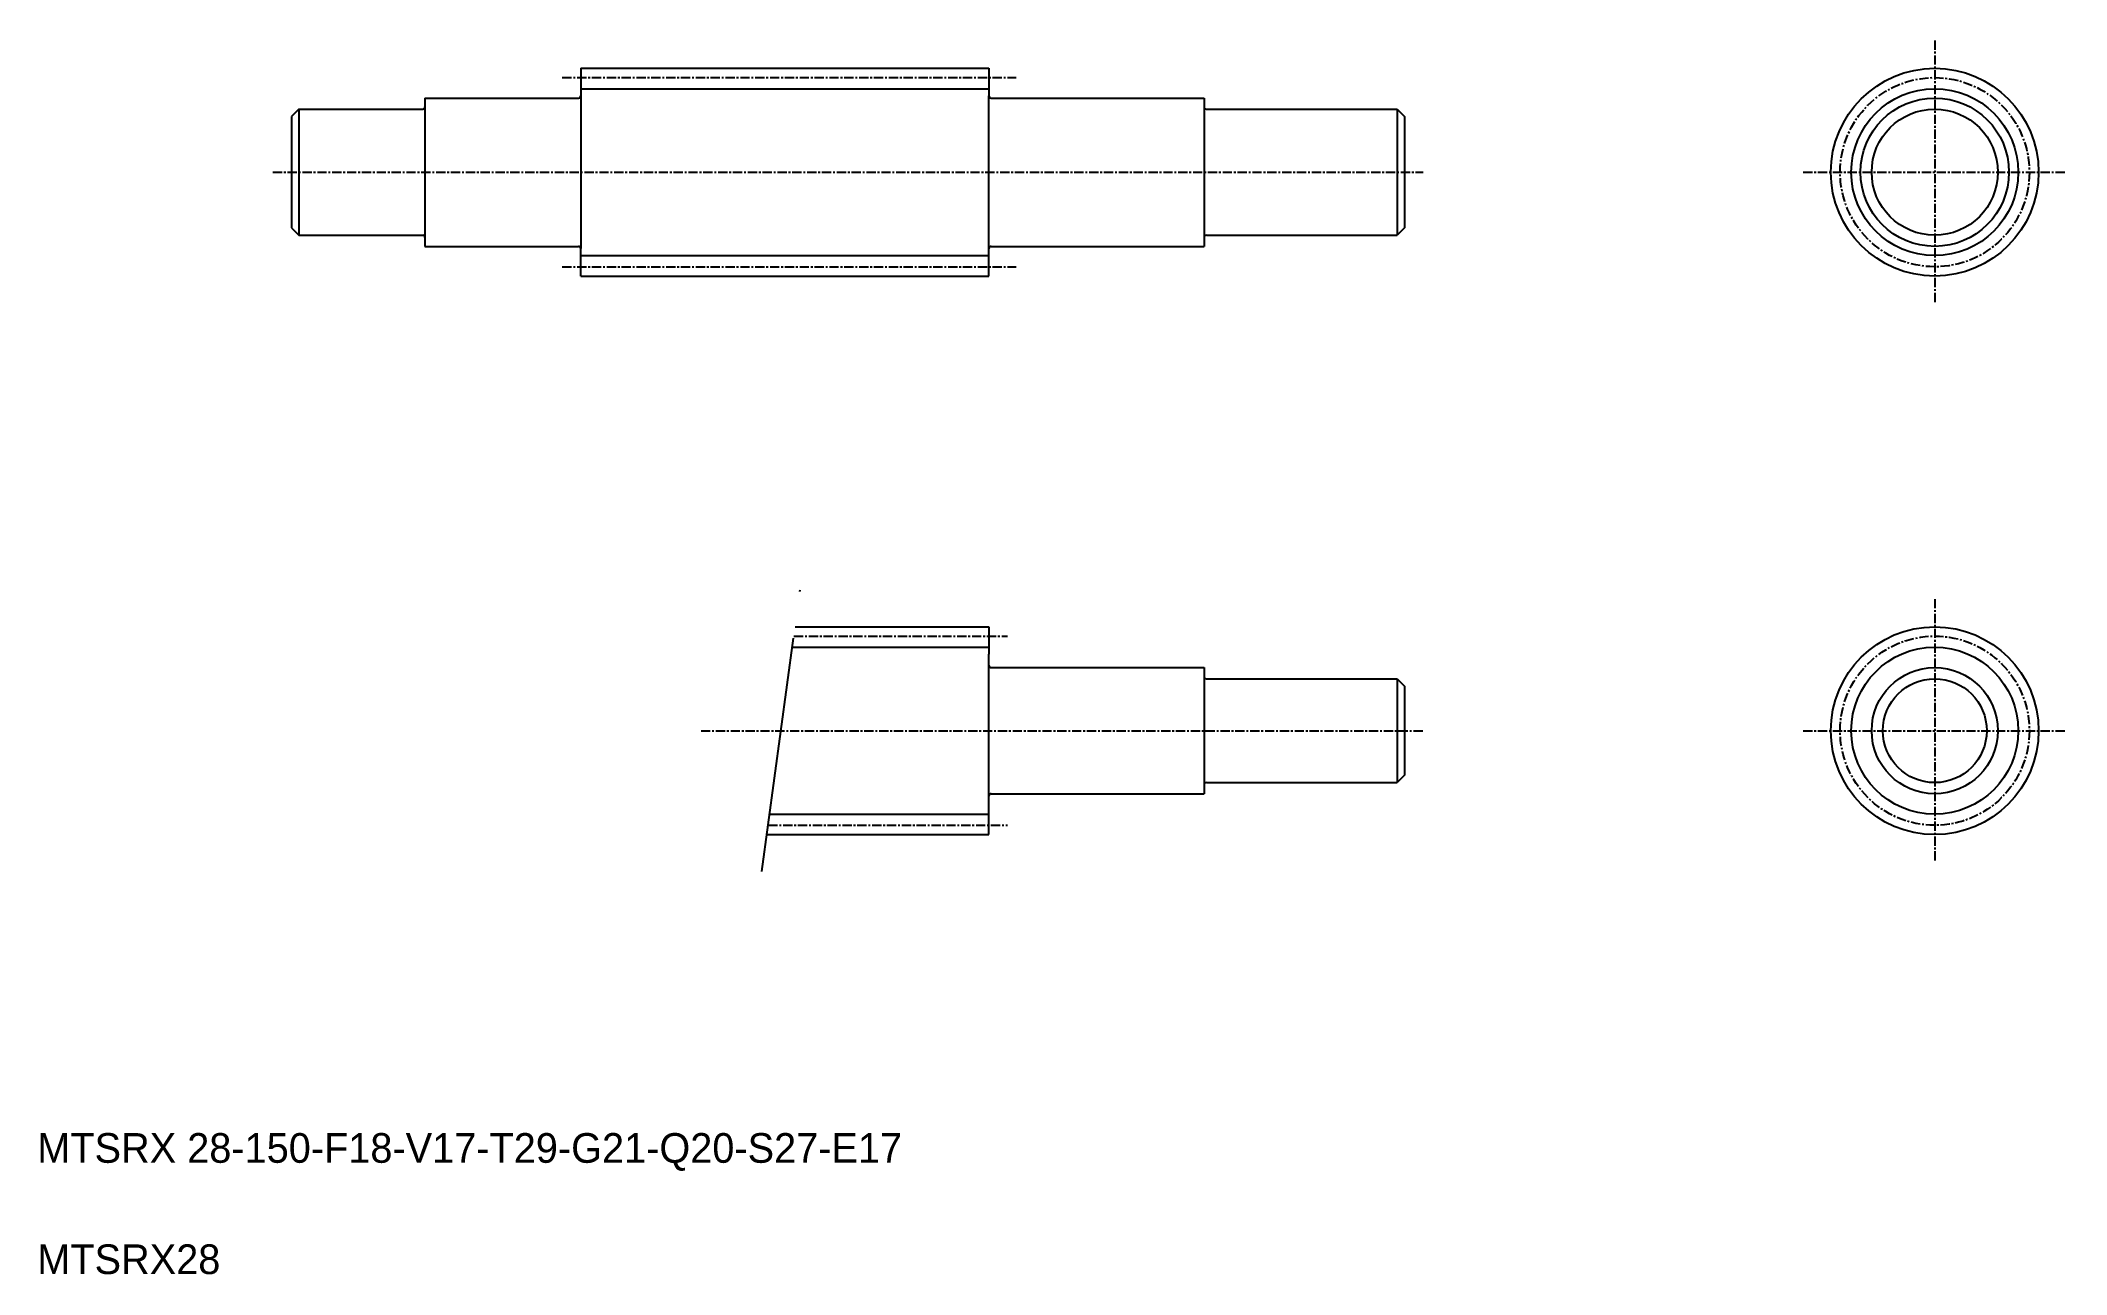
# Model space of a CAD drawing. Extents: x 10 to 283, y 10 to 176.
import ezdxf

# ---------------------------------------------------------------- set-up
doc = ezdxf.new("R2010")
doc.units = 0
doc.linetypes.add('CENTER', pattern=[2, 1.25, -0.25, 0.25, -0.25])
doc.linetypes.add('PHANTOM', pattern=[63.5, 31.75, -6.35, 6.35, -6.35, 6.35, -6.35])
doc.layers.get('0').update_dxf_attribs({"linetype": 'CONTINUOUS'})
doc.layers.add('CENTER', color=1, linetype='CENTER')

msp = doc.modelspace()

# ---------------------------------------------------------------- linework, layer by layer
at = {"color": 7, "linetype": 'CONTINUOUS'}
for p, q in [((83.24, 172.52), (138.24, 172.52)), ((83.24, 172.52), (83.24, 168.82)), ((138.24, 172.52), (138.24, 168.82)), ((45.24, 167.02), (44.24, 166.02)), ((45.24, 167.02), (61.94, 167.02)), ((45.24, 167.02), (45.24, 150.02)), ((62.24, 168.52), (82.94, 168.52)), ((62.24, 168.52), (62.24, 148.52)), ((83.24, 168.82), (83.24, 148.22)), ((138.24, 148.22), (138.24, 168.82)), ((138.54, 168.52), (167.24, 168.52)), ((167.24, 168.52), (167.24, 148.52)), ((167.54, 167.02), (193.24, 167.02)), ((193.24, 167.02), (194.24, 166.02)), ((193.24, 167.02), (193.24, 150.02)), ((44.24, 166.02), (44.24, 151.02)), ((194.24, 166.02), (194.24, 151.02)), ((44.24, 162.27), (44.24, 162.27)), ((44.24, 158.52), (44.24, 158.52)), ((44.24, 151.02), (45.24, 150.02)), ((194.24, 151.02), (193.24, 150.02)), ((45.24, 150.02), (61.94, 150.02)), ((62.24, 148.52), (82.94, 148.52)), ((83.24, 144.52), (83.24, 148.22)), ((138.24, 144.52), (138.24, 148.22)), ((138.54, 148.52), (167.24, 148.52)), ((167.54, 150.02), (193.24, 150.02)), ((83.24, 144.52), (138.24, 144.52)), ((112.13, 97.24), (138.24, 97.24)), ((138.24, 97.24), (138.24, 93.54)), ((138.24, 72.94), (138.24, 93.54)), ((138.54, 91.74), (167.24, 91.74)), ((167.24, 91.74), (167.24, 74.74)), ((167.54, 90.24), (193.24, 90.24)), ((193.24, 90.24), (193.24, 76.24)), ((193.24, 90.24), (194.24, 89.24)), ((194.24, 89.24), (194.24, 77.24)), ((194.24, 77.24), (193.24, 76.24)), ((138.54, 74.74), (167.24, 74.74)), ((167.54, 76.24), (193.24, 76.24)), ((138.24, 69.24), (138.24, 72.94)), ((108.33, 69.24), (138.24, 69.24))]:
    msp.add_line(p, q, dxfattribs=at)
at = {"color": 3, "linetype": 'CONTINUOUS'}
for p, q in [((83.24, 169.77), (138.24, 169.77)), ((83.24, 147.27), (138.24, 147.27)), ((111.75, 94.49), (138.24, 94.49)), ((108.7, 71.99), (138.24, 71.99))]:
    msp.add_line(p, q, dxfattribs=at)
at = {"color": 3, "linetype": 'PHANTOM'}
msp.add_line((107.65, 64.24), (112.81, 102.24), dxfattribs=at)
at = {"color": 7, "linetype": 'CONTINUOUS'}
for centre, radius in [((265.69, 158.52), 14), ((265.69, 158.52), 10), ((265.69, 158.52), 8.5), ((265.69, 83.24), 14), ((265.69, 83.24), 8.5), ((265.69, 83.24), 7)]:
    msp.add_circle(centre, radius, dxfattribs=at)
at = {"color": 3, "linetype": 'CONTINUOUS'}
for centre in [(265.69, 158.52), (265.69, 83.24)]:
    msp.add_circle(centre, 11.25, dxfattribs=at)
at = {"color": 7, "linetype": 'CONTINUOUS'}
for centre, start, end in [((61.94, 167.32), 270, 360), ((82.94, 168.82), 270, 0), ((138.54, 168.82), 180, 270), ((167.54, 167.32), 180, 270), ((61.94, 149.72), 0, 90), ((82.94, 148.22), 0, 90), ((138.54, 148.22), 90, 180), ((167.54, 149.72), 90, 180), ((138.54, 92.04), 180, 270), ((167.54, 90.54), 180, 270), ((138.54, 74.44), 90, 180), ((167.54, 75.94), 90, 180)]:
    msp.add_arc(centre, 0.3, start, end, dxfattribs=at)
at = {"layer": 'CENTER', "color": 1, "linetype": 'CENTER'}
for p, q in [((265.69, 176.27), (265.69, 140.77)), ((80.74, 171.27), (141.93, 171.27)), ((41.74, 158.52), (196.74, 158.52)), ((247.95, 158.52), (283.44, 158.52)), ((80.74, 145.77), (141.93, 145.77)), ((265.69, 100.99), (265.69, 65.5)), ((111.96, 95.99), (140.74, 95.99)), ((99.44, 83.24), (196.74, 83.24)), ((247.95, 83.24), (283.44, 83.24)), ((108.5, 70.49), (140.74, 70.49))]:
    msp.add_line(p, q, dxfattribs=at)
for centre in [(265.69, 158.52), (265.69, 83.24)]:
    msp.add_circle(centre, 12.75, dxfattribs=at)

# ---------------------------------------------------------------- texts
at = {"color": 7, "linetype": 'CONTINUOUS'}
for s, p in [('MTSRX 28-150-F18-V17-T29-G21-Q20-S27-E17', (10, 25)), ('MTSRX28', (10, 10))]:
    msp.add_text(s, height=4, dxfattribs=at).set_placement(p)

doc.saveas('drawing.dxf')
